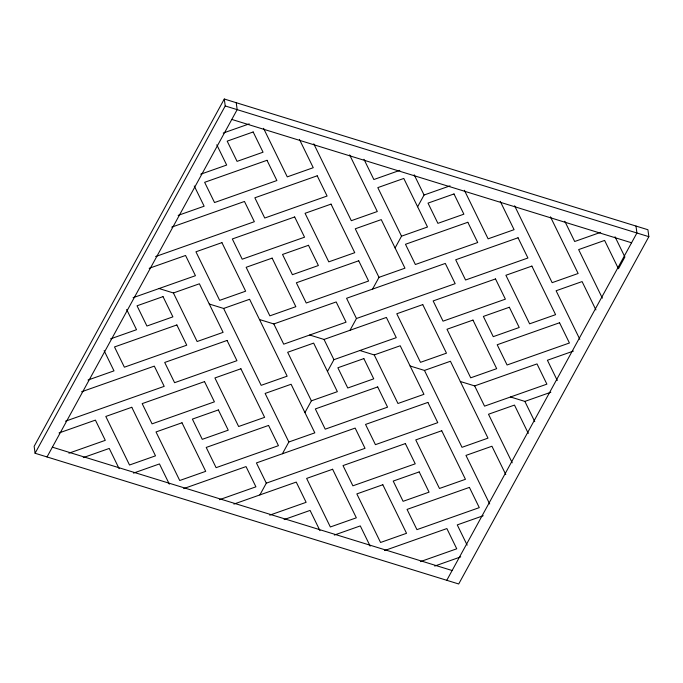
<?xml version="1.0" encoding="UTF-8"?>
<svg xmlns="http://www.w3.org/2000/svg" width="683" height="683" viewBox="0 0 683 683"><rect width="100%" height="100%" fill="white"/><g stroke="black" fill="none" stroke-linecap="round" stroke-linejoin="round"><path stroke-width="1.02" d="M224.297 99.018L34.15 446.323L35.081 453.264L458.703 583.982L648.85 236.677L647.919 229.736L224.297 99.018L225.228 105.959L35.081 453.264M47.016 456.953L237.163 109.647L236.224 102.698M259.873 494.919L266.31 483.163L365.038 448.321L355.151 428.087L256.424 462.929L266.31 483.163M282.403 453.76L288.849 441.995L314.829 432.834L291.103 384.264L265.124 393.434L288.849 441.995M304.942 412.6L311.38 400.836L337.359 391.666L313.642 343.105L287.663 352.274L311.38 400.836M327.481 371.432L333.919 359.676L396.268 337.667L386.39 317.433L324.032 339.442L309.689 335.012M350.012 330.273L356.458 318.509L455.177 283.667L445.299 263.433L346.571 298.275L356.458 318.509M372.551 289.105L378.988 277.349L404.968 268.18L381.251 219.619L355.271 228.788L378.988 277.349M395.09 247.946L401.527 236.181L427.507 227.012L403.79 178.451L377.81 187.62L401.527 236.181M417.62 206.778L424.066 195.022L450.046 185.853M446.776 580.302L636.915 232.997L635.984 226.047M223.23 133.048L249.21 123.879M200.691 174.216L226.671 165.047L216.793 144.813M178.161 215.376L204.14 206.206L194.254 185.972M171.715 227.14L244.463 201.468L254.349 221.702L155.622 256.543M399.837 170.357L373.857 179.527L363.971 159.293M149.184 268.299L185.554 255.468L195.44 275.701L133.083 297.703M173.414 292.964L199.393 283.795L223.11 332.356L197.131 341.526L173.414 292.964L159.062 288.533M110.552 338.862L136.532 329.701L126.645 309.467M223.623 308.451L249.602 299.282L287.15 376.171L261.171 385.34L223.623 308.451L209.271 304.029M88.013 380.03L113.993 370.86L104.106 350.627M81.576 391.786L154.315 366.122L164.202 386.356L65.474 421.189M273.823 323.947L336.181 301.946L346.059 322.18L283.71 344.181L273.823 323.947L259.48 319.516M600.664 232.331L574.685 241.5L564.807 221.266M59.037 432.954L95.407 420.113L105.293 440.347L68.923 453.188M83.266 457.61L109.246 448.441L119.132 468.675M374.241 354.929L400.221 345.76L423.947 394.322L397.958 403.491L374.241 354.929L359.898 350.507M133.475 473.106L159.455 463.936L169.341 484.17M424.45 370.425L450.43 361.256L487.986 438.145L462.007 447.314L424.45 370.425L410.107 365.994M183.684 488.601L246.034 466.591L255.92 486.825L219.542 499.666M474.659 385.912L537.009 363.911L546.895 384.145L484.546 406.146L474.659 385.912L460.316 381.49M573.387 351.079L547.407 360.248L557.285 380.482M233.893 504.088L296.243 482.087L306.129 502.321L269.751 515.153M510.525 396.985L524.868 401.408L550.848 392.238M284.102 519.584L310.082 510.414L319.96 530.648M334.311 535.071L360.291 525.91L370.169 546.144M384.512 550.566L446.87 528.565L456.748 548.799L420.378 561.631M483.24 515.725L457.26 524.894L467.146 545.128M434.721 566.062L460.701 556.893M225.228 105.959L648.85 236.677M231.802 119.431L631.562 242.781M52.369 447.169L452.129 570.518M615.016 236.753L624.894 256.987L618.457 268.752L604.617 240.425L578.638 249.594L602.363 298.155M550.455 216.835L578.134 273.49L552.154 282.66L514.598 205.771M595.918 309.911L582.087 281.584L556.107 290.753L579.824 339.314M500.255 201.348L514.086 229.676L488.106 238.837L464.389 190.275M414.18 174.788L424.066 195.022M524.868 401.408L534.755 421.642M528.309 433.406L514.478 405.079L488.499 414.24L512.216 462.801M349.628 154.87L377.298 211.525L351.318 220.694L313.762 143.806M505.779 474.565L491.939 446.238L465.96 455.407L489.677 503.969M299.419 139.375L313.249 167.702L287.27 176.871L263.553 128.31M324.032 339.442L333.919 359.676M253.162 131.973L227.183 141.142L237.069 161.376L263.049 152.207L253.162 131.973M267.002 160.3L204.644 182.31L214.53 202.544L276.88 180.543L267.002 160.3M317.211 175.796L254.853 197.797L264.739 218.031L327.089 196.03L317.211 175.796M221.924 242.627L195.944 251.796L219.661 300.358L245.649 291.189L221.924 242.627M294.672 216.963L232.322 238.965L242.2 259.199L304.55 237.197L294.672 216.963M331.042 204.123L305.062 213.292L328.779 261.854L354.759 252.684L331.042 204.123M163.015 296.627L137.035 305.796L146.922 326.03L172.901 316.861L163.015 296.627M272.133 258.123L246.153 267.292L269.87 315.853L295.85 306.684L272.133 258.123M308.503 245.291L282.523 254.452L292.409 274.686L318.389 265.525L308.503 245.291M453.999 193.946L428.019 203.116L437.897 223.35L463.877 214.18L453.999 193.946M176.854 324.954L114.505 346.955L124.383 367.189L186.741 345.188L176.854 324.954M358.712 260.778L296.362 282.779L306.249 303.013L368.598 281.012L358.712 260.778M467.829 222.274L405.48 244.275L415.366 264.509L477.716 242.508L467.829 222.274M227.063 340.45L164.714 362.451L174.592 382.685L236.941 360.684L227.063 340.45M518.038 237.769L455.689 259.771L465.567 280.004L527.925 258.003L518.038 237.769M131.785 407.281L105.805 416.451L129.522 465.012L155.502 455.843L131.785 407.281M204.524 381.609L142.175 403.619L152.061 423.853L214.411 401.843L204.524 381.609M240.903 368.777L214.914 377.947L238.64 426.508L264.62 417.339L240.903 368.777M422.76 304.601L396.78 313.77L420.497 362.332L446.477 353.162L422.76 304.601M495.508 278.929L433.15 300.93L443.036 321.164L505.386 299.163L495.508 278.929M531.878 266.097L505.898 275.266L529.615 323.827L555.595 314.658L531.878 266.097M181.994 422.777L156.014 431.946L179.731 480.508L205.711 471.338L181.994 422.777M218.364 409.937L192.384 419.106L202.262 439.34L228.242 430.17L218.364 409.937M363.851 358.601L337.872 367.77L347.758 388.004L373.738 378.834L363.851 358.601M472.969 320.088L446.989 329.257L470.707 377.819L496.686 368.658L472.969 320.088M509.339 307.256L483.359 316.425L493.246 336.659L519.225 327.49L509.339 307.256M268.573 425.432L206.215 447.433L216.101 467.667L278.451 445.666L268.573 425.432M377.69 386.928L315.333 408.929L325.219 429.163L387.568 407.162L377.69 386.928M559.548 322.752L497.198 344.753L507.076 364.987L569.434 342.986L559.548 322.752M427.899 402.415L365.542 424.425L375.428 444.659L437.777 422.649L427.899 402.415M332.612 469.255L306.633 478.416L330.35 526.977L356.338 517.816L332.612 469.255M405.361 443.583L343.011 465.584L352.889 485.818L415.238 463.817L405.361 443.583M441.73 430.742L415.751 439.912L439.468 488.473L465.447 479.304L441.73 430.742M382.821 484.742L356.842 493.911L380.559 542.473L406.539 533.303L382.821 484.742M419.2 471.91L393.212 481.08L403.098 501.313L429.078 492.144L419.2 471.91M469.4 487.397L407.051 509.407L416.937 529.641L479.287 507.631L469.4 487.397"/></g></svg>
